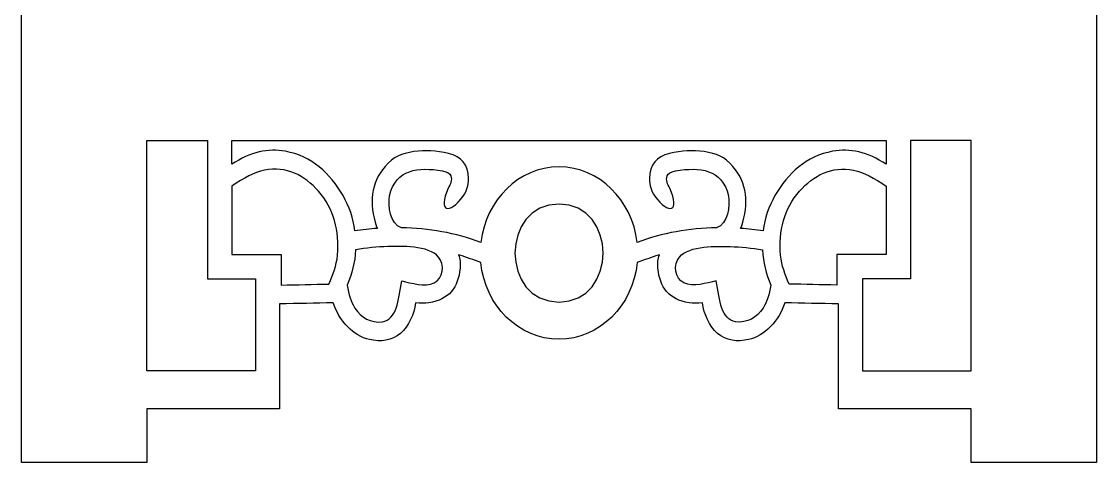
# Model space of a CAD drawing. Header units: centimetres. Extents: x -8.1 to 7.9, y -12 to 13.9.
# Drawn here: x -8.15 to -1.09, y -11.96 to -9.07 of the extents above; entities that cross this region are included whole.
import ezdxf

# ---------------------------------------------------------------- set-up
doc = ezdxf.new("R2010")
doc.units = ezdxf.units.CM
doc.header["$MEASUREMENT"] = 0
doc.layers.add('layer 1', color=7, linetype='Continuous')

msp = doc.modelspace()

# ---------------------------------------------------------------- linework, layer by layer
at = {"layer": 'layer 1', "color": 177}
msp.add_open_spline([(-1.09079, 13.91214), (-3.44321, 13.91214), (-5.79564, 13.91214), (-8.14806, 13.91214), (-8.14806, 13.91214), (-8.14806, 6.04981), (-8.14806, -1.81251), (-8.14806, -9.67484), (-8.14806, -9.67484), (-8.14804, -9.67484), (-8.14803, -9.67484), (-8.148, -9.67484), (-8.148, -9.67484), (-8.148, -10.43807), (-8.148, -11.2013), (-8.148, -11.96454), (-8.148, -11.96454), (-7.87355, -11.96454), (-7.5991, -11.96454), (-7.32465, -11.96454), (-7.32465, -11.96454), (-7.32465, -11.84692), (-7.32465, -11.72929), (-7.32465, -11.61168), (-7.32465, -11.61168), (-7.03435, -11.61168), (-6.74404, -11.61168), (-6.45373, -11.61168), (-6.45373, -11.61168), (-6.45373, -11.38183), (-6.45373, -11.15199), (-6.45373, -10.92215), (-6.45373, -10.92215), (-6.33629, -10.9198), (-6.21884, -10.91746), (-6.10139, -10.91511), (-6.10139, -10.91511), (-6.08053, -10.97458), (-6.05321, -11.02616), (-6.00782, -11.07169), (-6.00782, -11.07169), (-5.96339, -11.11626), (-5.91747, -11.14381), (-5.86353, -11.15634), (-5.86353, -11.15634), (-5.79215, -11.17295), (-5.71677, -11.16572), (-5.65946, -11.11572), (-5.65946, -11.11572), (-5.60401, -11.06734), (-5.57201, -10.98984), (-5.56052, -10.91591), (-5.56052, -10.91591), (-5.52771, -10.91923), (-5.4998, -10.91847), (-5.47347, -10.9147), (-5.47347, -10.9147), (-5.34213, -10.8959), (-5.28009, -10.81279), (-5.269, -10.68747), (-5.269, -10.68747), (-5.26628, -10.65676), (-5.26845, -10.62644), (-5.2782, -10.59975), (-5.2782, -10.59975), (-5.27614, -10.60026), (-5.27407, -10.60077), (-5.27201, -10.60129), (-5.27201, -10.60129), (-5.22566, -10.61732), (-5.17931, -10.63334), (-5.13296, -10.64937), (-5.13296, -10.64937), (-5.10516, -10.93337), (-4.88583, -11.1545), (-4.61939, -11.1545), (-4.61939, -11.1545), (-4.35296, -11.1545), (-4.13364, -10.93337), (-4.10583, -10.64937), (-4.10583, -10.64937), (-4.05948, -10.63334), (-4.01313, -10.61732), (-3.96678, -10.60129), (-3.96678, -10.60129), (-3.96471, -10.60077), (-3.96265, -10.60026), (-3.96059, -10.59975), (-3.96059, -10.59975), (-3.97034, -10.62644), (-3.97251, -10.65676), (-3.96979, -10.68747), (-3.96979, -10.68747), (-3.9587, -10.81279), (-3.89666, -10.8959), (-3.76531, -10.9147), (-3.76531, -10.9147), (-3.73899, -10.91847), (-3.71108, -10.91923), (-3.67827, -10.91591), (-3.67827, -10.91591), (-3.66678, -10.98984), (-3.63478, -11.06734), (-3.57933, -11.11572), (-3.57933, -11.11572), (-3.52203, -11.16572), (-3.44664, -11.17295), (-3.37526, -11.15634), (-3.37526, -11.15634), (-3.32133, -11.14381), (-3.27541, -11.11626), (-3.23096, -11.07169), (-3.23096, -11.07169), (-3.18558, -11.02616), (-3.15826, -10.97458), (-3.1374, -10.91511), (-3.1374, -10.91511), (-3.01995, -10.91746), (-2.9025, -10.9198), (-2.78506, -10.92215), (-2.78506, -10.92215), (-2.78506, -11.15199), (-2.78506, -11.38183), (-2.78506, -11.61168), (-2.78506, -11.61168), (-2.49475, -11.61168), (-2.20444, -11.61168), (-1.91413, -11.61168), (-1.91413, -11.61168), (-1.91413, -11.72929), (-1.91413, -11.84692), (-1.91413, -11.96454), (-1.91413, -11.96454), (-1.63968, -11.96454), (-1.36524, -11.96454), (-1.09079, -11.96454), (-1.09079, -11.96454), (-1.09079, -11.2013), (-1.09079, -10.43807), (-1.09079, -9.67484), (-1.09079, -9.67484), (-1.09079, -1.81251), (-1.09079, 6.04981), (-1.09079, 13.91214)], degree=3, knots=[0, 0, 0, 0, 0.027027, 0.027027, 0.027027, 0.027027, 0.0540541, 0.0540541, 0.0540541, 0.0540541, 0.0810811, 0.0810811, 0.0810811, 0.0810811, 0.1081081, 0.1081081, 0.1081081, 0.1081081, 0.1351351, 0.1351351, 0.1351351, 0.1351351, 0.1621622, 0.1621622, 0.1621622, 0.1621622, 0.1891892, 0.1891892, 0.1891892, 0.1891892, 0.2162162, 0.2162162, 0.2162162, 0.2162162, 0.2432432, 0.2432432, 0.2432432, 0.2432432, 0.2702703, 0.2702703, 0.2702703, 0.2702703, 0.2972973, 0.2972973, 0.2972973, 0.2972973, 0.3243243, 0.3243243, 0.3243243, 0.3243243, 0.3513514, 0.3513514, 0.3513514, 0.3513514, 0.3783784, 0.3783784, 0.3783784, 0.3783784, 0.4054054, 0.4054054, 0.4054054, 0.4054054, 0.4324324, 0.4324324, 0.4324324, 0.4324324, 0.4594595, 0.4594595, 0.4594595, 0.4594595, 0.4864865, 0.4864865, 0.4864865, 0.4864865, 0.5135135, 0.5135135, 0.5135135, 0.5135135, 0.5405405, 0.5405405, 0.5405405, 0.5405405, 0.5675676, 0.5675676, 0.5675676, 0.5675676, 0.5945946, 0.5945946, 0.5945946, 0.5945946, 0.6216216, 0.6216216, 0.6216216, 0.6216216, 0.6486486, 0.6486486, 0.6486486, 0.6486486, 0.6756757, 0.6756757, 0.6756757, 0.6756757, 0.7027027, 0.7027027, 0.7027027, 0.7027027, 0.7297297, 0.7297297, 0.7297297, 0.7297297, 0.7567568, 0.7567568, 0.7567568, 0.7567568, 0.7837838, 0.7837838, 0.7837838, 0.7837838, 0.8108108, 0.8108108, 0.8108108, 0.8108108, 0.8378378, 0.8378378, 0.8378378, 0.8378378, 0.8648649, 0.8648649, 0.8648649, 0.8648649, 0.8918919, 0.8918919, 0.8918919, 0.8918919, 0.9189189, 0.9189189, 0.9189189, 0.9189189, 0.9459459, 0.9459459, 0.9459459, 0.9459459, 1, 1, 1, 1], dxfattribs=at)
at = {"layer": 'layer 1', "color": 7}
for points, knots in [([(-6.92616, -9.84736), (-7.05898, -9.84736), (-7.19182, -9.84736), (-7.32466, -9.84736), (-7.32466, -9.84736), (-7.32466, -10.35222), (-7.32466, -10.85709), (-7.32466, -11.36198), (-7.32466, -11.36198), (-7.08724, -11.36198), (-6.84984, -11.36198), (-6.61243, -11.36198), (-6.61243, -11.36198), (-6.61243, -11.16077), (-6.61243, -10.95956), (-6.61243, -10.75835), (-6.61243, -10.75835), (-6.72417, -10.75835), (-6.81418, -10.75835), (-6.92616, -10.75835), (-6.92616, -10.75835), (-6.92616, -10.45469), (-6.92616, -10.15102), (-6.92616, -9.84736)], [0, 0, 0, 0, 0.1428571, 0.1428571, 0.1428571, 0.1428571, 0.2857143, 0.2857143, 0.2857143, 0.2857143, 0.4285714, 0.4285714, 0.4285714, 0.4285714, 0.5714286, 0.5714286, 0.5714286, 0.5714286, 0.7142857, 0.7142857, 0.7142857, 0.7142857, 1, 1, 1, 1]), ([(-4.6194, -9.84736), (-5.33541, -9.84736), (-6.05144, -9.84736), (-6.76746, -9.84736), (-6.76746, -9.84736), (-6.76746, -9.89966), (-6.76746, -9.95196), (-6.76746, -10.00426), (-6.76746, -10.00426), (-6.64502, -9.92441), (-6.52966, -9.89783), (-6.41485, -9.91926), (-6.41485, -9.91926), (-6.2434, -9.95126), (-6.12226, -10.06351), (-6.03736, -10.21029), (-6.03736, -10.21029), (-5.9963, -10.28127), (-5.96796, -10.35906), (-5.96003, -10.44311), (-5.96003, -10.44311), (-5.91088, -10.43491), (-5.86113, -10.42911), (-5.81141, -10.42583), (-5.81141, -10.42583), (-5.81365, -10.42217), (-5.81589, -10.41851), (-5.81812, -10.41485), (-5.81812, -10.41485), (-5.86614, -10.25922), (-5.85648, -10.12949), (-5.76129, -10.02003), (-5.76129, -10.02003), (-5.70386, -9.95399), (-5.6569, -9.93404), (-5.57134, -9.9216), (-5.57134, -9.9216), (-5.49729, -9.91084), (-5.4237, -9.914), (-5.34433, -9.93355), (-5.34433, -9.93355), (-5.26106, -9.95408), (-5.21318, -10.00763), (-5.21389, -10.09764), (-5.21389, -10.09764), (-5.21426, -10.14561), (-5.22146, -10.17611), (-5.24889, -10.21462), (-5.24889, -10.21462), (-5.33774, -10.33936), (-5.41903, -10.31824), (-5.34634, -10.16228), (-5.34634, -10.16228), (-5.33445, -10.13677), (-5.31791, -10.10965), (-5.32926, -10.0801), (-5.32926, -10.0801), (-5.33523, -10.06455), (-5.35164, -10.05814), (-5.38459, -10.04691), (-5.38459, -10.04691), (-5.54435, -10.02302), (-5.68794, -10.0332), (-5.73266, -10.21138), (-5.73266, -10.21138), (-5.74154, -10.28065), (-5.73182, -10.39532), (-5.65335, -10.42208), (-5.65335, -10.42208), (-5.4777, -10.42629), (-5.29567, -10.45408), (-5.13201, -10.51828), (-5.13201, -10.51828), (-5.10053, -10.23847), (-4.88308, -10.02167), (-4.6194, -10.02167), (-4.6194, -10.02167), (-4.35572, -10.02167), (-4.13825, -10.23847), (-4.10679, -10.51828), (-4.10679, -10.51828), (-3.94312, -10.45408), (-3.76109, -10.42629), (-3.58544, -10.42208), (-3.58544, -10.42208), (-3.50696, -10.39532), (-3.49724, -10.28065), (-3.50613, -10.21138), (-3.50613, -10.21138), (-3.55086, -10.0332), (-3.69443, -10.02302), (-3.85419, -10.04691), (-3.85419, -10.04691), (-3.88714, -10.05814), (-3.90355, -10.06455), (-3.90952, -10.0801), (-3.90952, -10.0801), (-3.92087, -10.10965), (-3.90433, -10.13677), (-3.89244, -10.16228), (-3.89244, -10.16228), (-3.81975, -10.31824), (-3.90104, -10.33936), (-3.98989, -10.21462), (-3.98989, -10.21462), (-4.01733, -10.17611), (-4.02454, -10.14561), (-4.02491, -10.09764), (-4.02491, -10.09764), (-4.0256, -10.00763), (-3.97773, -9.95408), (-3.89446, -9.93355), (-3.89446, -9.93355), (-3.8151, -9.914), (-3.7415, -9.91084), (-3.66745, -9.9216), (-3.66745, -9.9216), (-3.58189, -9.93404), (-3.53493, -9.95399), (-3.47749, -10.02003), (-3.47749, -10.02003), (-3.38231, -10.12949), (-3.37265, -10.25922), (-3.42067, -10.41485), (-3.42067, -10.41485), (-3.42291, -10.41851), (-3.42513, -10.42217), (-3.42737, -10.42583), (-3.42737, -10.42583), (-3.37765, -10.42911), (-3.3279, -10.43491), (-3.27875, -10.44311), (-3.27875, -10.44311), (-3.27083, -10.35906), (-3.24248, -10.28127), (-3.20143, -10.21029), (-3.20143, -10.21029), (-3.11652, -10.06351), (-2.99538, -9.95126), (-2.82394, -9.91926), (-2.82394, -9.91926), (-2.70913, -9.89783), (-2.59377, -9.92441), (-2.47134, -10.00426), (-2.47134, -10.00426), (-2.47134, -9.95196), (-2.47134, -9.89966), (-2.47134, -9.84736), (-2.47134, -9.84736), (-3.18735, -9.84736), (-3.90337, -9.84736), (-4.6194, -9.84736)], [0, 0, 0, 0, 0.025641, 0.025641, 0.025641, 0.025641, 0.0512821, 0.0512821, 0.0512821, 0.0512821, 0.0769231, 0.0769231, 0.0769231, 0.0769231, 0.1025641, 0.1025641, 0.1025641, 0.1025641, 0.1282051, 0.1282051, 0.1282051, 0.1282051, 0.1538462, 0.1538462, 0.1538462, 0.1538462, 0.1794872, 0.1794872, 0.1794872, 0.1794872, 0.2051282, 0.2051282, 0.2051282, 0.2051282, 0.2307692, 0.2307692, 0.2307692, 0.2307692, 0.2564103, 0.2564103, 0.2564103, 0.2564103, 0.2820513, 0.2820513, 0.2820513, 0.2820513, 0.3076923, 0.3076923, 0.3076923, 0.3076923, 0.3333333, 0.3333333, 0.3333333, 0.3333333, 0.3589744, 0.3589744, 0.3589744, 0.3589744, 0.3846154, 0.3846154, 0.3846154, 0.3846154, 0.4102564, 0.4102564, 0.4102564, 0.4102564, 0.4358974, 0.4358974, 0.4358974, 0.4358974, 0.4615385, 0.4615385, 0.4615385, 0.4615385, 0.4871795, 0.4871795, 0.4871795, 0.4871795, 0.5128205, 0.5128205, 0.5128205, 0.5128205, 0.5384615, 0.5384615, 0.5384615, 0.5384615, 0.5641026, 0.5641026, 0.5641026, 0.5641026, 0.5897436, 0.5897436, 0.5897436, 0.5897436, 0.6153846, 0.6153846, 0.6153846, 0.6153846, 0.6410256, 0.6410256, 0.6410256, 0.6410256, 0.6666667, 0.6666667, 0.6666667, 0.6666667, 0.6923077, 0.6923077, 0.6923077, 0.6923077, 0.7179487, 0.7179487, 0.7179487, 0.7179487, 0.7435897, 0.7435897, 0.7435897, 0.7435897, 0.7692308, 0.7692308, 0.7692308, 0.7692308, 0.7948718, 0.7948718, 0.7948718, 0.7948718, 0.8205128, 0.8205128, 0.8205128, 0.8205128, 0.8461538, 0.8461538, 0.8461538, 0.8461538, 0.8717949, 0.8717949, 0.8717949, 0.8717949, 0.8974359, 0.8974359, 0.8974359, 0.8974359, 0.9230769, 0.9230769, 0.9230769, 0.9230769, 0.9487179, 0.9487179, 0.9487179, 0.9487179, 1, 1, 1, 1]), ([(-2.31264, -9.84736), (-2.1798, -9.84736), (-2.04696, -9.84736), (-1.91414, -9.84736), (-1.91414, -9.84736), (-1.91414, -10.35222), (-1.91414, -10.85709), (-1.91414, -11.36198), (-1.91414, -11.36198), (-2.15154, -11.36198), (-2.38896, -11.36198), (-2.62637, -11.36198), (-2.62637, -11.36198), (-2.62637, -11.16077), (-2.62637, -10.95956), (-2.62637, -10.75835), (-2.62637, -10.75835), (-2.51462, -10.75835), (-2.42461, -10.75835), (-2.31264, -10.75835), (-2.31264, -10.75835), (-2.31264, -10.45469), (-2.31264, -10.15102), (-2.31264, -9.84736)], [0, 0, 0, 0, 0.1428571, 0.1428571, 0.1428571, 0.1428571, 0.2857143, 0.2857143, 0.2857143, 0.2857143, 0.4285714, 0.4285714, 0.4285714, 0.4285714, 0.5714286, 0.5714286, 0.5714286, 0.5714286, 0.7142857, 0.7142857, 0.7142857, 0.7142857, 1, 1, 1, 1]), ([(-6.44422, -10.59829), (-6.55197, -10.59829), (-6.65972, -10.59829), (-6.76746, -10.59829), (-6.76746, -10.59829), (-6.76746, -10.44824), (-6.76746, -10.29822), (-6.76746, -10.14818), (-6.76746, -10.14818), (-6.68721, -10.09585), (-6.62351, -10.05791), (-6.5522, -10.04324), (-6.5522, -10.04324), (-6.41066, -10.0141), (-6.29004, -10.07732), (-6.19772, -10.18242), (-6.19772, -10.18242), (-6.09913, -10.29467), (-6.05804, -10.44371), (-6.07351, -10.60162), (-6.07351, -10.60162), (-6.0804, -10.67203), (-6.10343, -10.72677), (-6.12937, -10.792), (-6.12937, -10.792), (-6.23375, -10.79408), (-6.33814, -10.79616), (-6.44252, -10.79825), (-6.44252, -10.79825), (-6.44309, -10.73159), (-6.44365, -10.66495), (-6.44422, -10.59829)], [0, 0, 0, 0, 0.1111111, 0.1111111, 0.1111111, 0.1111111, 0.2222222, 0.2222222, 0.2222222, 0.2222222, 0.3333333, 0.3333333, 0.3333333, 0.3333333, 0.4444444, 0.4444444, 0.4444444, 0.4444444, 0.5555556, 0.5555556, 0.5555556, 0.5555556, 0.6666667, 0.6666667, 0.6666667, 0.6666667, 0.7777778, 0.7777778, 0.7777778, 0.7777778, 1, 1, 1, 1]), ([(-2.79457, -10.59829), (-2.68683, -10.59829), (-2.57908, -10.59829), (-2.47134, -10.59829), (-2.47134, -10.59829), (-2.47134, -10.44824), (-2.47134, -10.29822), (-2.47134, -10.14818), (-2.47134, -10.14818), (-2.55157, -10.09585), (-2.61527, -10.05791), (-2.68659, -10.04324), (-2.68659, -10.04324), (-2.82812, -10.0141), (-2.94875, -10.07732), (-3.04107, -10.18242), (-3.04107, -10.18242), (-3.13965, -10.29467), (-3.18075, -10.44371), (-3.16528, -10.60162), (-3.16528, -10.60162), (-3.15838, -10.67203), (-3.13537, -10.72677), (-3.10942, -10.792), (-3.10942, -10.792), (-3.00503, -10.79408), (-2.90066, -10.79616), (-2.79627, -10.79825), (-2.79627, -10.79825), (-2.79571, -10.73159), (-2.79514, -10.66495), (-2.79457, -10.59829)], [0, 0, 0, 0, 0.1111111, 0.1111111, 0.1111111, 0.1111111, 0.2222222, 0.2222222, 0.2222222, 0.2222222, 0.3333333, 0.3333333, 0.3333333, 0.3333333, 0.4444444, 0.4444444, 0.4444444, 0.4444444, 0.5555556, 0.5555556, 0.5555556, 0.5555556, 0.6666667, 0.6666667, 0.6666667, 0.6666667, 0.7777778, 0.7777778, 0.7777778, 0.7777778, 1, 1, 1, 1]), ([(-4.6194, -10.26612), (-4.23405, -10.26612), (-4.23405, -10.91005), (-4.6194, -10.91005), (-4.6194, -10.91005), (-5.00473, -10.91005), (-5.00473, -10.26612), (-4.6194, -10.26612)], [0, 0, 0, 0, 0.3333333, 0.3333333, 0.3333333, 0.3333333, 1, 1, 1, 1]), ([(-5.43968, -10.7841), (-5.50214, -10.81294), (-5.58729, -10.78628), (-5.65217, -10.76977), (-5.65217, -10.76977), (-5.67282, -10.90347), (-5.68658, -11.02481), (-5.77867, -11.03922), (-5.77867, -11.03922), (-5.85449, -11.05107), (-5.91884, -11.01055), (-5.95877, -10.94979), (-5.95877, -10.94979), (-5.9869, -10.907), (-5.99958, -10.85972), (-6.00952, -10.80014), (-6.00952, -10.80014), (-5.97842, -10.72197), (-5.95929, -10.65135), (-5.95463, -10.5671), (-5.95463, -10.5671), (-5.88493, -10.55524), (-5.81376, -10.54751), (-5.74276, -10.54535), (-5.74276, -10.54535), (-5.66001, -10.54281), (-5.47458, -10.53725), (-5.40973, -10.61402), (-5.40973, -10.61402), (-5.36805, -10.66334), (-5.37752, -10.75541), (-5.43968, -10.7841)], [0, 0, 0, 0, 0.1111111, 0.1111111, 0.1111111, 0.1111111, 0.2222222, 0.2222222, 0.2222222, 0.2222222, 0.3333333, 0.3333333, 0.3333333, 0.3333333, 0.4444444, 0.4444444, 0.4444444, 0.4444444, 0.5555556, 0.5555556, 0.5555556, 0.5555556, 0.6666667, 0.6666667, 0.6666667, 0.6666667, 0.7777778, 0.7777778, 0.7777778, 0.7777778, 1, 1, 1, 1]), ([(-3.79911, -10.7841), (-3.73664, -10.81294), (-3.6515, -10.78628), (-3.58663, -10.76977), (-3.58663, -10.76977), (-3.56597, -10.90347), (-3.55221, -11.02481), (-3.46012, -11.03922), (-3.46012, -11.03922), (-3.38429, -11.05107), (-3.31995, -11.01055), (-3.28001, -10.94979), (-3.28001, -10.94979), (-3.25188, -10.907), (-3.23922, -10.85972), (-3.22927, -10.80014), (-3.22927, -10.80014), (-3.26036, -10.72197), (-3.2795, -10.65135), (-3.28416, -10.5671), (-3.28416, -10.5671), (-3.35387, -10.55524), (-3.42503, -10.54751), (-3.49603, -10.54535), (-3.49603, -10.54535), (-3.57877, -10.54281), (-3.76421, -10.53725), (-3.82907, -10.61402), (-3.82907, -10.61402), (-3.87074, -10.66334), (-3.86126, -10.75541), (-3.79911, -10.7841)], [0, 0, 0, 0, 0.1111111, 0.1111111, 0.1111111, 0.1111111, 0.2222222, 0.2222222, 0.2222222, 0.2222222, 0.3333333, 0.3333333, 0.3333333, 0.3333333, 0.4444444, 0.4444444, 0.4444444, 0.4444444, 0.5555556, 0.5555556, 0.5555556, 0.5555556, 0.6666667, 0.6666667, 0.6666667, 0.6666667, 0.7777778, 0.7777778, 0.7777778, 0.7777778, 1, 1, 1, 1])]:
    msp.add_open_spline(points, degree=3, knots=knots, dxfattribs=at)

doc.saveas('drawing.dxf')
